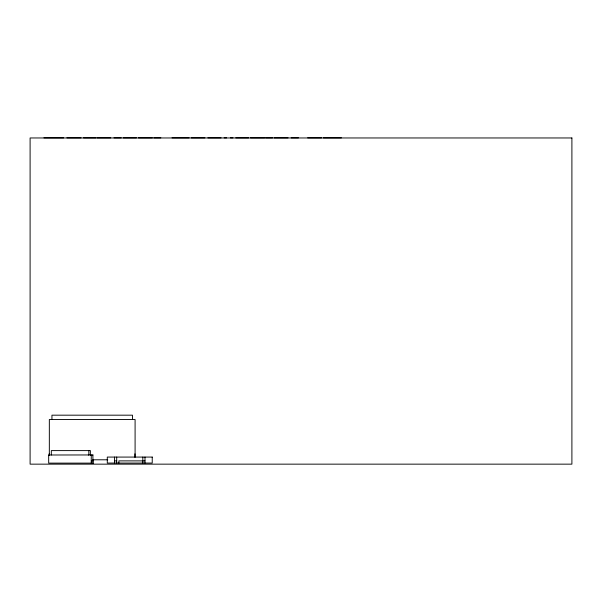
<?xml version="1.0" encoding="UTF-8"?>
<svg xmlns="http://www.w3.org/2000/svg" width="602" height="602" viewBox="0 0 602 602"><rect width="100%" height="100%" fill="white"/><g stroke="black" fill="none" stroke-linecap="round" stroke-linejoin="round"><path stroke-width="0.9" d="M51.313 454.999L51.313 450.605L90.39 450.605L90.315 454.999M88.84 450.605L88.833 454.954L88.328 454.999M92.858 454.999L93.024 463.119M90.616 454.999L91.248 454.954L91.248 463.119M43.923 137.85L63.669 137.85M66.875 137.85L81.082 137.85M83.497 137.85L95.944 137.85M97.065 137.85L110.783 137.85M113.951 137.85L121.258 137.85M123.252 137.85L136.473 137.85M138.392 137.85L152.389 137.85M153.864 137.85L160.847 137.85M172.021 137.85L189.133 137.85M191.248 137.85L204.958 137.85M207.863 137.85L221.084 137.85M224.102 137.85L226.63 137.85M230.415 137.85L232.982 137.85M235.773 137.85L248.626 137.85M250.455 137.85L264.654 137.85M265.595 137.85L272.578 137.85M274.083 137.85L288.08 137.85M291.15 137.85L298.457 137.85M307.667 137.85L321.551 137.85M323.327 137.85L341.417 137.85M93.024 454.954L48.679 454.999L48.679 463.119L93.626 463.119M92.678 459.793L107.758 459.793M91.248 460.944L93.626 460.944M114.523 460.884L116.698 460.884M144.992 460.884L118.872 460.884L118.872 463.058M144.992 457.076L144.992 463.058M142.817 457.076L142.817 463.058M135.089 456.986L135.089 419.526L49.334 419.526L49.334 455.187M134.938 453.81L134.938 457.227M132.478 419.526L132.478 415.177L51.945 415.177L51.945 419.526M116.698 457.076L116.698 463.058M114.523 457.076L114.523 463.058M49.176 453.81L49.176 455.518M571.9 137.963L30.1 137.963L30.1 464.15L571.9 464.15L571.9 137.963M152.231 457.076L107.284 457.076L107.284 463.058L152.231 463.058L152.231 457.076"/></g></svg>
